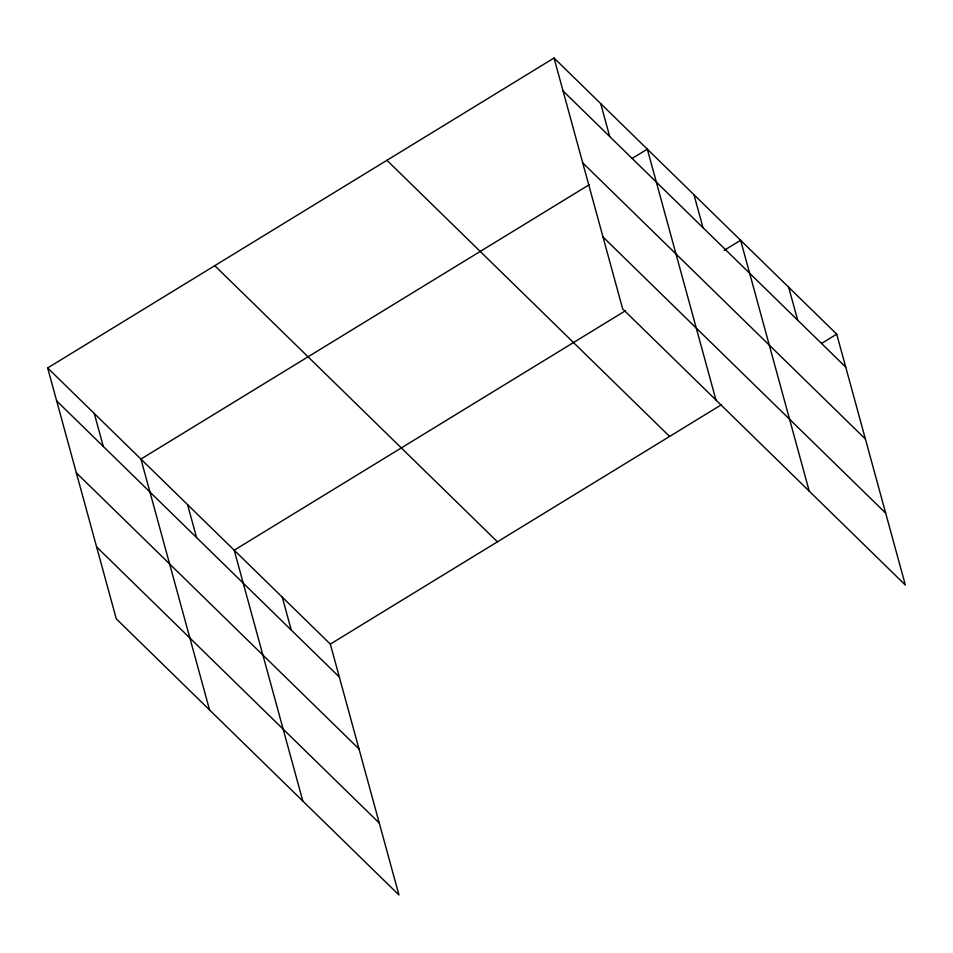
<?xml version="1.0" encoding="UTF-8"?>
<svg xmlns="http://www.w3.org/2000/svg" width="953" height="953" viewBox="0 0 953 953"><rect width="100%" height="100%" fill="white"/><g stroke="black" fill="none" stroke-linecap="round" stroke-linejoin="round"><path stroke-width="1.43" d="M47.65 367.953L330.322 644.097L398.95 894.974L116.278 618.831L47.65 367.953L554.05 58.026L836.722 334.169L905.35 585.047L622.678 308.903L554.05 58.026M589.097 184.799L140.925 459.084L209.565 709.961M632.137 158.448L647.325 149.156L715.965 400.034M625.406 310.785L234.212 550.203L302.84 801.092M724.149 250.353L740.612 240.275L809.24 491.152M330.322 644.097L721.516 404.68M821.522 343.461L836.722 334.169M563.056 90.964L845.728 367.108M582.736 162.88L865.407 439.023M603.011 236.987L885.671 513.119M386.942 160.307L669.602 436.438M214.759 265.673L497.43 541.816M56.656 400.891L339.328 677.035M76.335 472.819L359.007 748.951M96.61 546.915L379.27 823.058M788.667 287.222L797.673 320.16M693.975 194.71L702.98 227.66M600.688 103.591L609.706 136.529M282.267 597.15L291.273 630.088M187.574 504.649L196.58 537.587M94.287 413.519L103.305 446.457"/></g></svg>
